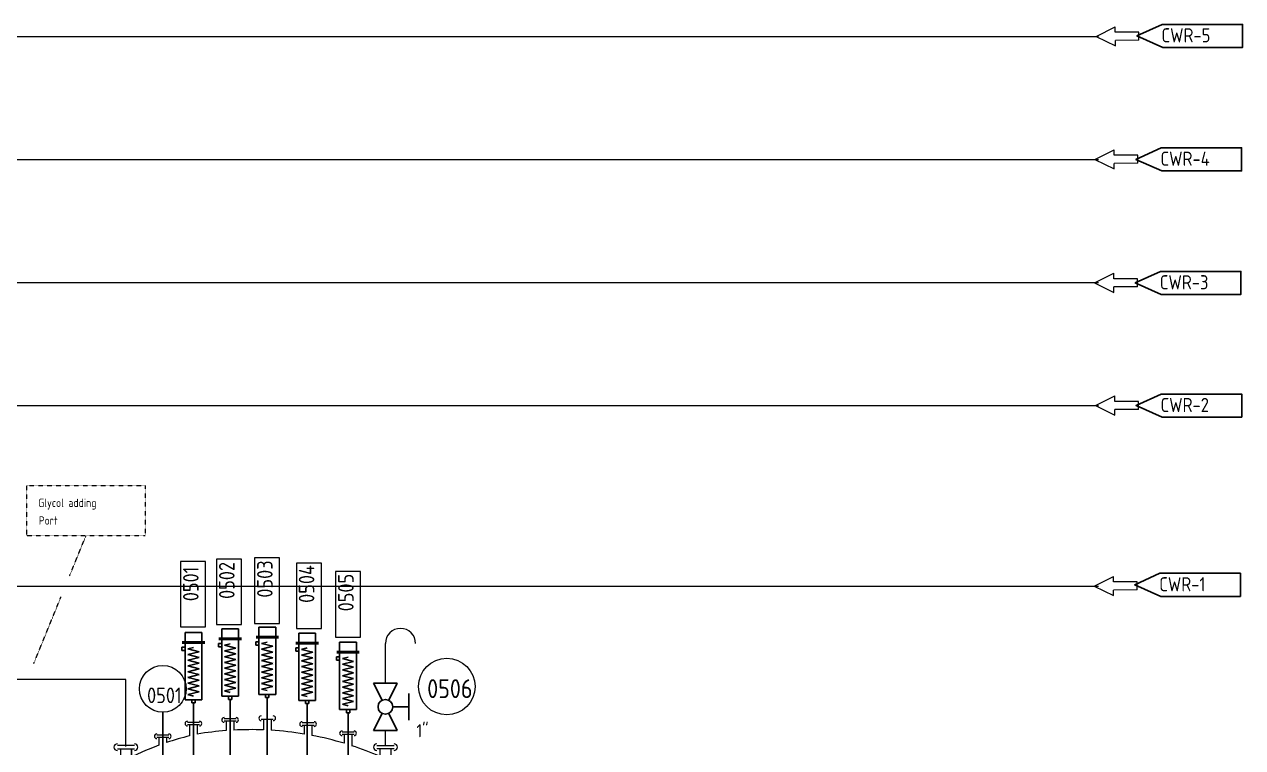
# Model space of a CAD drawing. Header units: millimetres. Extents: x -68339142 to 208, y -167 to 82456658.
# Drawn here: x -68323891 to -68323188, y 82451163 to 82451580 of the extents above; entities that cross this region are included whole.
import ezdxf

# ---------------------------------------------------------------- set-up
doc = ezdxf.new("R2010")
doc.units = ezdxf.units.MM
doc.header["$MEASUREMENT"] = 0
doc.linetypes.add('ASVLTYPE', pattern=[0.75, 0.5, -0.25])
doc.layers.add('Langurage', color=7, linetype='Continuous', lineweight=0)
doc.layers.add('mark', color=7, linetype='Continuous', lineweight=0)
for name, color, linetype in [('冷冻水出', 52, 'Continuous'), ('冷冻水进', 170, 'Continuous'), ('压缩空气', 130, 'Continuous')]:
    doc.layers.add(name, color=color, linetype=linetype)
doc.styles.get("Standard").update_dxf_attribs({"font": 'gbenor.shx', "bigfont": 'gbcbig.shx'})

# ---------------------------------------------------------------- blocks, each defined once
blk = doc.blocks.new('*U499')
at = {"color": 0}
for p, q in [((5.63, 11.25), (-5.62, 11.25)), ((-5.62, 11.25), (-1.57, 3.14)), ((1.57, 3.14), (5.63, 11.25)), ((11.25, -6.33), (11.25, 6.33)), ((-5.62, -11.25), (-1.57, -3.14)), ((1.57, -3.14), (5.63, -11.25)), ((3.52, 0), (11.25, 0)), ((5.63, -11.25), (-5.62, -11.25))]:
    blk.add_line(p, q, dxfattribs=at)
at = {"color": 1, "linetype": 'ByBlock', "lineweight": 9}
blk.add_circle((29.28, 9.68), 13.5, dxfattribs=at)
at = {"color": 0}
blk.add_circle((0, 0), 3.52, dxfattribs=at)
at = {"color": 1, "linetype": 'ByBlock', "lineweight": 9}
for tag, p, height, flags in [('YQJ_CODE', (23.17, 12.32), 9, 2), ('YQJ_ITEMID', (12.3, -9.27), 5, 1), ('YQJ_CLASS_NAME', (12.34, -15.05), 5, 1), ('品牌', (13.52, -20.57), 5, 1), ('供电电源', (13.41, -26.42), 5, 1), ('控制方式', (13.73, -33.14), 5, 1), ('输出信号类型1', (14.15, -39.41), 5, 1), ('输出信号类型2', (13.98, -46.43), 5, 1)]:
    blk.add_attdef(tag, p, '', height=height, dxfattribs=dict(at, flags=flags))
for tag, p, height in [('YQJ_NO', (19.94, 4.18), 9), ('尺寸', (14.84, -14.53), 6.3)]:
    blk.add_attdef(tag, p, '', height=height, dxfattribs=at)
blk = doc.blocks.new('*U576')
at = {"color": 7}
for p, q in [((-0.95, 0), (0.95, 0)), ((-0.95, -1.77), (-0.95, 0)), ((0.95, 0), (0.95, -1.77)), ((-31.26, -5.68), (-29.5, -5.68)), ((-31.26, -7.58), (-31.26, -5.68)), ((-29.5, -1.77), (3.27, -1.77)), ((-29.5, -11.5), (-29.5, -1.77)), ((-27.25, -6.63), (-26.42, -3.39)), ((-24.77, -9.88), (-26.42, -3.39)), ((-24.77, -9.88), (-23.12, -3.39)), ((-21.47, -9.88), (-23.12, -3.39)), ((-21.47, -9.88), (-19.82, -3.39)), ((-18.16, -9.88), (-19.82, -3.39)), ((-18.16, -9.88), (-16.51, -3.39)), ((-14.86, -9.88), (-16.51, -3.39)), ((-14.86, -9.88), (-13.21, -3.39)), ((-11.56, -9.88), (-13.21, -3.39)), ((-11.56, -9.88), (-9.91, -3.39)), ((-8.26, -9.88), (-9.91, -3.39)), ((-8.26, -9.88), (-6.61, -3.39)), ((-4.95, -9.88), (-6.61, -3.39)), ((-4.95, -9.88), (-3.3, -3.39)), ((-1.65, -9.88), (-3.3, -3.39)), ((-1.65, -9.88), (0, -3.39)), ((0.83, -6.63), (0, -3.39)), ((3.27, -0.14), (3.27, -13.12)), ((4.08, -0.14), (4.08, -13.12)), ((4.08, -1.77), (9.48, -1.77)), ((9.48, -1.77), (9.48, -11.5)), ((-29.5, -7.58), (-31.26, -7.58)), ((-29.5, -11.5), (3.27, -11.5)), ((4.08, -11.5), (9.48, -11.5))]:
    blk.add_line(p, q, dxfattribs=at)
at = {"color": 1, "linetype": 'ByBlock', "lineweight": 9}
blk.add_lwpolyline([(12.43, -13.89), (50.23, -13.89), (50.23, 0.51), (12.43, 0.51)], close=True, dxfattribs=at)
for tag, p, height, flags in [('YQJ_CODE', (13.58, -9.68), 9, 2), ('YQJ_ITEMID', (18.08, -20.3), 5, 1), ('YQJ_CLASS_NAME', (18.49, -25.72), 5, 1)]:
    blk.add_attdef(tag, p, '', height=height, dxfattribs=dict(at, flags=flags))
blk.add_attdef('YQJ_NO', (27.26, -9.88), '', height=9, dxfattribs=at)
blk = doc.blocks.new('液位变送器')
at = {"color": 1, "linetype": 'ByBlock', "lineweight": 9}
blk.add_circle((13.88, -0.11), 13.5, dxfattribs=at)
at = {"color": 1, "linetype": 'ByBlock', "lineweight": 13, "flags": 2}
blk.add_attdef('YQJ_CODE', (7.43, 0.49), '', height=9, dxfattribs=at)
at = {"color": 1, "linetype": 'ByBlock', "lineweight": 9, "flags": 1}
for tag, p in [('YQJ_ITEMID', (24.92, 7.98)), ('YQJ_CLASS_NAME', (24.93, 3.68)), ('供电电源', (25.44, -5.23)), ('品牌', (25.35, -0.69)), ('控制方式', (25.57, -9.99)), ('量程上限', (25.3, -14.93)), ('输入信号类型1', (25.12, -25.29)), ('量程下限', (25.17, -19.97)), ('输入信号类型2', (24.95, -30.48))]:
    blk.add_attdef(tag, p, '', height=5, dxfattribs=at)
at = {"color": 1, "linetype": 'ByBlock', "lineweight": 13}
blk.add_attdef('YQJ_NO', (4.8, -8.37), '', height=9, dxfattribs=at)
at = {"color": 1, "linetype": 'ByBlock', "lineweight": 9}
blk.add_attdef('尺寸', (-11.61, -20.93), '', height=6.3, dxfattribs=at)
blk = doc.blocks.new('*U577')
at = {"color": 7}
for p, q in [((-0.95, 0), (0.95, 0)), ((-0.95, -1.77), (-0.95, 0)), ((0.95, 0), (0.95, -1.77)), ((-31.26, -5.68), (-29.5, -5.68)), ((-31.26, -7.58), (-31.26, -5.68)), ((-29.5, -1.77), (3.27, -1.77)), ((-29.5, -11.5), (-29.5, -1.77)), ((-27.25, -6.63), (-26.42, -3.39)), ((-24.77, -9.88), (-26.42, -3.39)), ((-24.77, -9.88), (-23.12, -3.39)), ((-21.47, -9.88), (-23.12, -3.39)), ((-21.47, -9.88), (-19.82, -3.39)), ((-18.16, -9.88), (-19.82, -3.39)), ((-18.16, -9.88), (-16.51, -3.39)), ((-14.86, -9.88), (-16.51, -3.39)), ((-14.86, -9.88), (-13.21, -3.39)), ((-11.56, -9.88), (-13.21, -3.39)), ((-11.56, -9.88), (-9.91, -3.39)), ((-8.26, -9.88), (-9.91, -3.39)), ((-8.26, -9.88), (-6.61, -3.39)), ((-4.95, -9.88), (-6.61, -3.39)), ((-4.95, -9.88), (-3.3, -3.39)), ((-1.65, -9.88), (-3.3, -3.39)), ((-1.65, -9.88), (0, -3.39)), ((0.83, -6.63), (0, -3.39)), ((3.27, -0.14), (3.27, -13.12)), ((4.08, -0.14), (4.08, -13.12)), ((4.08, -1.77), (9.48, -1.77)), ((9.48, -1.77), (9.48, -11.5)), ((-29.5, -7.58), (-31.26, -7.58)), ((-29.5, -11.5), (3.27, -11.5)), ((4.08, -11.5), (9.48, -11.5))]:
    blk.add_line(p, q, dxfattribs=at)
at = {"color": 1, "linetype": 'ByBlock', "lineweight": 9}
blk.add_lwpolyline([(12.03, -14.82), (49.83, -14.82), (49.83, -0.42), (12.03, -0.42)], close=True, dxfattribs=at)
for tag, p, height, flags in [('YQJ_CODE', (13.19, -10.6), 9, 2), ('YQJ_ITEMID', (18.08, -20.3), 5, 1), ('YQJ_CLASS_NAME', (18.49, -25.72), 5, 1)]:
    blk.add_attdef(tag, p, '', height=height, dxfattribs=dict(at, flags=flags))
blk.add_attdef('YQJ_NO', (26.87, -10.8), '', height=9, dxfattribs=at)
blk = doc.blocks.new('*U578')
at = {"color": 7}
for p, q in [((-0.95, 0), (0.95, 0)), ((-0.95, -1.77), (-0.95, 0)), ((0.95, 0), (0.95, -1.77)), ((-31.26, -5.68), (-29.5, -5.68)), ((-31.26, -7.58), (-31.26, -5.68)), ((-29.5, -1.77), (3.27, -1.77)), ((-29.5, -11.5), (-29.5, -1.77)), ((-27.25, -6.63), (-26.42, -3.39)), ((-24.77, -9.88), (-26.42, -3.39)), ((-24.77, -9.88), (-23.12, -3.39)), ((-21.47, -9.88), (-23.12, -3.39)), ((-21.47, -9.88), (-19.82, -3.39)), ((-18.16, -9.88), (-19.82, -3.39)), ((-18.16, -9.88), (-16.51, -3.39)), ((-14.86, -9.88), (-16.51, -3.39)), ((-14.86, -9.88), (-13.21, -3.39)), ((-11.56, -9.88), (-13.21, -3.39)), ((-11.56, -9.88), (-9.91, -3.39)), ((-8.26, -9.88), (-9.91, -3.39)), ((-8.26, -9.88), (-6.61, -3.39)), ((-4.95, -9.88), (-6.61, -3.39)), ((-4.95, -9.88), (-3.3, -3.39)), ((-1.65, -9.88), (-3.3, -3.39)), ((-1.65, -9.88), (0, -3.39)), ((0.83, -6.63), (0, -3.39)), ((3.27, -0.14), (3.27, -13.12)), ((4.08, -0.14), (4.08, -13.12)), ((4.08, -1.77), (9.48, -1.77)), ((9.48, -1.77), (9.48, -11.5)), ((-29.5, -7.58), (-31.26, -7.58)), ((-29.5, -11.5), (3.27, -11.5)), ((4.08, -11.5), (9.48, -11.5))]:
    blk.add_line(p, q, dxfattribs=at)
at = {"color": 1, "linetype": 'ByBlock', "lineweight": 9}
blk.add_lwpolyline([(11.62, -13.76), (49.42, -13.76), (49.42, 0.64), (11.62, 0.64)], close=True, dxfattribs=at)
for tag, p, height, flags in [('YQJ_CODE', (12.78, -9.55), 9, 2), ('YQJ_ITEMID', (18.08, -20.3), 5, 1), ('YQJ_CLASS_NAME', (18.49, -25.72), 5, 1)]:
    blk.add_attdef(tag, p, '', height=height, dxfattribs=dict(at, flags=flags))
blk.add_attdef('YQJ_NO', (26.46, -9.75), '', height=9, dxfattribs=at)
blk = doc.blocks.new('*U579')
at = {"color": 7}
for p, q in [((-0.95, 0), (0.95, 0)), ((-0.95, -1.77), (-0.95, 0)), ((0.95, 0), (0.95, -1.77)), ((-31.26, -5.68), (-29.5, -5.68)), ((-31.26, -7.58), (-31.26, -5.68)), ((-29.5, -1.77), (3.27, -1.77)), ((-29.5, -11.5), (-29.5, -1.77)), ((-27.25, -6.63), (-26.42, -3.39)), ((-24.77, -9.88), (-26.42, -3.39)), ((-24.77, -9.88), (-23.12, -3.39)), ((-21.47, -9.88), (-23.12, -3.39)), ((-21.47, -9.88), (-19.82, -3.39)), ((-18.16, -9.88), (-19.82, -3.39)), ((-18.16, -9.88), (-16.51, -3.39)), ((-14.86, -9.88), (-16.51, -3.39)), ((-14.86, -9.88), (-13.21, -3.39)), ((-11.56, -9.88), (-13.21, -3.39)), ((-11.56, -9.88), (-9.91, -3.39)), ((-8.26, -9.88), (-9.91, -3.39)), ((-8.26, -9.88), (-6.61, -3.39)), ((-4.95, -9.88), (-6.61, -3.39)), ((-4.95, -9.88), (-3.3, -3.39)), ((-1.65, -9.88), (-3.3, -3.39)), ((-1.65, -9.88), (0, -3.39)), ((0.83, -6.63), (0, -3.39)), ((3.27, -0.14), (3.27, -13.12)), ((4.08, -0.14), (4.08, -13.12)), ((4.08, -1.77), (9.48, -1.77)), ((9.48, -1.77), (9.48, -11.5)), ((-29.5, -7.58), (-31.26, -7.58)), ((-29.5, -11.5), (3.27, -11.5)), ((4.08, -11.5), (9.48, -11.5))]:
    blk.add_line(p, q, dxfattribs=at)
at = {"color": 1, "linetype": 'ByBlock', "lineweight": 9}
blk.add_lwpolyline([(11.9, -13.21), (49.7, -13.21), (49.7, 1.19), (11.9, 1.19)], close=True, dxfattribs=at)
for tag, p, height, flags in [('YQJ_CODE', (13.05, -9), 9, 2), ('YQJ_ITEMID', (18.08, -20.3), 5, 1), ('YQJ_CLASS_NAME', (18.49, -25.72), 5, 1)]:
    blk.add_attdef(tag, p, '', height=height, dxfattribs=dict(at, flags=flags))
blk.add_attdef('YQJ_NO', (26.73, -9.2), '', height=9, dxfattribs=at)
blk = doc.blocks.new('*U471')
at = {"color": 7}
for p, q in [((-0.95, 0), (0.95, 0)), ((-0.95, -1.77), (-0.95, 0)), ((0.95, 0), (0.95, -1.77)), ((-31.26, -5.68), (-29.5, -5.68)), ((-31.26, -7.58), (-31.26, -5.68)), ((-29.5, -1.77), (3.27, -1.77)), ((-29.5, -11.5), (-29.5, -1.77)), ((-27.25, -6.63), (-26.42, -3.39)), ((-24.77, -9.88), (-26.42, -3.39)), ((-24.77, -9.88), (-23.12, -3.39)), ((-21.47, -9.88), (-23.12, -3.39)), ((-21.47, -9.88), (-19.82, -3.39)), ((-18.16, -9.88), (-19.82, -3.39)), ((-18.16, -9.88), (-16.51, -3.39)), ((-14.86, -9.88), (-16.51, -3.39)), ((-14.86, -9.88), (-13.21, -3.39)), ((-11.56, -9.88), (-13.21, -3.39)), ((-11.56, -9.88), (-9.91, -3.39)), ((-8.26, -9.88), (-9.91, -3.39)), ((-8.26, -9.88), (-6.61, -3.39)), ((-4.95, -9.88), (-6.61, -3.39)), ((-4.95, -9.88), (-3.3, -3.39)), ((-1.65, -9.88), (-3.3, -3.39)), ((-1.65, -9.88), (0, -3.39)), ((0.83, -6.63), (0, -3.39)), ((3.27, -0.14), (3.27, -13.12)), ((4.08, -0.14), (4.08, -13.12)), ((4.08, -1.77), (9.48, -1.77)), ((9.48, -1.77), (9.48, -11.5)), ((-29.5, -7.58), (-31.26, -7.58)), ((-29.5, -11.5), (3.27, -11.5)), ((4.08, -11.5), (9.48, -11.5))]:
    blk.add_line(p, q, dxfattribs=at)
at = {"color": 1, "linetype": 'ByBlock', "lineweight": 9}
blk.add_lwpolyline([(12.65, -13.63), (50.45, -13.63), (50.45, 0.77), (12.65, 0.77)], close=True, dxfattribs=at)
for tag, p, height, flags in [('YQJ_CODE', (13.81, -9.42), 9, 2), ('YQJ_ITEMID', (18.08, -20.3), 5, 1), ('YQJ_CLASS_NAME', (18.49, -25.72), 5, 1)]:
    blk.add_attdef(tag, p, '', height=height, dxfattribs=dict(at, flags=flags))
blk.add_attdef('YQJ_NO', (27.48, -9.62), '', height=9, dxfattribs=at)
blk = doc.blocks.new('*U92')
at = {"color": 0}
for p, q in [((1.11, -4.88), (0, 0)), ((-4.25, -6.1), (6.47, -3.67)), ((-3.81, -8.04), (6.91, -5.6)), ((1.55, -6.82), (2.66, -11.7))]:
    blk.add_line(p, q, dxfattribs=at)
for centre, start, end in [((-1.7, -6.51), 147.02946, 236.33122), ((4.34, -5.13), 329.28957, 58.59132)]:
    blk.add_arc(centre, 3.47, start, end, dxfattribs=at)
blk = doc.blocks.new('TANK_NEW_V22')
for p, q in [((96.02, 296.7), (96.02, 63.02)), ((117.46, 297.71), (117.46, 64.04)), ((57.13, 289.29), (57.13, 74.63)), ((74.83, 294.63), (74.83, 60.95)), ((140.52, 294.28), (140.52, 60.6)), ((164.12, 289.01), (164.12, 55.33)), ((39.01, 263.34), (39.01, 268.14))]:
    blk.add_line(p, q)
at = {"linetype": 'ByBlock', "lineweight": 5}
for p, q in [((78.3, 283.44), (71.35, 283.44)), ((78.3, 282.05), (71.35, 282.05)), ((72.6, 282.05), (72.6, 275.62)), ((77.05, 282.05), (77.05, 276.64)), ((99.49, 285.51), (92.55, 285.51)), ((99.49, 284.12), (92.55, 284.12)), ((93.8, 284.12), (93.8, 278.67)), ((98.25, 284.12), (98.25, 278.96)), ((120.93, 285.14), (113.99, 285.14)), ((115.23, 285.14), (115.23, 279.08)), ((119.68, 285.14), (119.68, 278.85)), ((144.51, 283.09), (137.57, 283.09)), ((144.51, 281.7), (137.57, 281.7)), ((138.81, 281.7), (138.81, 276.68)), ((143.26, 281.7), (143.26, 275.89)), ((60.6, 276.06), (53.66, 276.06)), ((60.6, 274.67), (53.66, 274.67)), ((54.91, 274.67), (54.91, 270.21)), ((59.36, 274.67), (59.36, 271.79)), ((167.59, 277.82), (160.65, 277.82)), ((167.59, 276.43), (160.65, 276.43)), ((161.9, 276.43), (161.9, 271.34)), ((166.35, 276.43), (166.35, 269.95)), ((40.79, 270.13), (30.87, 270.13)), ((30.87, 268.14), (40.79, 268.14)), ((32.66, 268.14), (32.66, 257.43)), ((180.76, 270.13), (190.68, 270.13)), ((190.68, 268.14), (180.76, 268.14)), ((182.54, 268.14), (182.54, 263.84)), ((188.9, 268.14), (188.9, 257.19)), ((30.3, 249.01), (30.3, 70.77)), ((191.11, 249.01), (191.11, 70.77)), ((30.3, 245.62), (13.41, 239.48)), ((13.41, 239.48), (13.41, 57.72)), ((191.11, 245.62), (208, 239.48)), ((208, 239.48), (208, 57.69)), ((0.13, 60.93), (0.13, 17.95)), ((13.41, 57.74), (13.41, 57.69)), ((55.74, 49.25), (42.03, 32.51)), ((165.66, 49.25), (179.38, 32.51)), ((26.69, 39.06), (26.69, 18.59)), ((81.88, 36.8), (88.82, 36.8)), ((81.88, 35.41), (88.82, 35.41)), ((83.12, 36.8), (83.12, 41.95)), ((87.57, 36.8), (87.57, 41.99)), ((109.44, 34.42), (109.44, 39.57)), ((113.89, 34.42), (113.89, 39.61)), ((108.2, 34.42), (115.14, 34.42)), ((108.2, 33.03), (115.14, 33.03)), ((0.13, 17.95), (0.13, 4.61)), ((26.69, 18.59), (26.69, 4.61)), ((26.82, 4.61), (0, 4.61)), ((0, 4.61), (0, 0)), ((26.82, 0), (0, 0)), ((26.69, 4.61), (0.13, 4.61)), ((26.82, 4.61), (26.82, 0))]:
    blk.add_line(p, q, dxfattribs=at)
for centre, radius, start, end in [((71.35, 282.75), 1.36, 90, 270), ((78.3, 282.75), 1.36, 270, 90), ((92.55, 284.82), 1.36, 90, 270), ((99.49, 284.82), 1.36, 270, 90), ((113.99, 285.83), 1.36, 90, 270), ((120.93, 285.83), 1.36, 270, 90), ((137.57, 282.4), 1.36, 90, 270), ((144.51, 282.4), 1.36, 270, 90), ((53.66, 275.37), 1.36, 90, 270), ((110.7, 119.39), 160.81, 103.70553, 108.62063), ((60.6, 275.37), 1.36, 270, 90), ((108.04, 91.09), 188.12, 94.34358, 99.48283), ((108.04, 91.09), 188.12, 87.81037, 92.98548), ((108.04, 91.09), 188.12, 80.58642, 86.45335), ((108.04, 91.09), 188.12, 73.36605, 79.20975), ((160.65, 277.12), 1.36, 90, 270), ((167.59, 277.12), 1.36, 270, 90), ((30.87, 269.13), 1.94, 90, 270), ((110.7, 119.39), 160.81, 112.4473, 116.3878), ((40.79, 269.13), 1.94, 270, 90), ((110.7, 119.39), 160.81, 110.30219, 112.4473), ((108.04, 91.09), 188.12, 66.67221, 71.94617), ((180.76, 269.13), 1.94, 90, 270), ((190.68, 269.13), 1.94, 270, 90), ((46.38, 249.04), 16.08, 116.3878, 117.25815), ((46.38, 249.04), 16.08, 148.57225, 180), ((175.03, 249.04), 16.08, 0, 30.42672), ((19.75, 61.46), 19.62, 108.83328, 181.54034), ((46.38, 70.73), 16.08, 180, 243.6122), ((175.03, 70.73), 16.08, 296.3878, 0), ((32.87, 57.69), 19.46, 180, 243.6122), ((110.7, 200.38), 160.81, 243.6122, 254.84746), ((110.78, 200.19), 160.61, 281.53542, 296.39598), ((188.54, 57.69), 19.46, 296.3878, 0), ((110.7, 200.38), 160.81, 254.84746, 260.12432), ((110.7, 214.57), 194.58, 243.6122, 248.29858), ((81.88, 36.1), 1.36, 90, 270), ((110.7, 200.38), 160.81, 261.72988, 269.55059), ((88.82, 36.1), 1.36, 270, 90), ((110.78, 200.19), 160.61, 271.11181, 279.91965), ((110.7, 214.57), 194.58, 290.66691, 296.3878), ((110.7, 214.57), 194.58, 248.29858, 249.33309), ((108.2, 33.73), 1.36, 90, 270), ((115.14, 33.73), 1.36, 270, 90)]:
    blk.add_arc(centre, radius, start, end, dxfattribs=at)
at = {"xscale": 1.21, "yscale": 1.21, "zscale": 1.21, "rotation": 3.381073737615929}
blk.add_blockref('*U92', (152.41, 45.07), dxfattribs=at)
at = {"layer": 'Langurage', "color": 7, "linetype": 'ByBlock', "lineweight": 9, "insert": (6.84, 25), "char_height": 13.248, "width": 17.6873, "attachment_point": 1}
blk.add_mtext('×3', dxfattribs=at)
blk = doc.blocks.new('LINK_01')
at = {"color": 4}
blk.add_lwpolyline([(-155.2, 22.2), (-203.5, 0), (-153.4, -22.2), (0, -22.2), (0, 0), (0, 22.2), (-155.2, 22.2)], dxfattribs=at)
blk.add_attdef('ID', (-156.3, -12.4), '', height=27.2, dxfattribs=at)
blk = doc.blocks.new('Outlet_v1')
at = {"lineweight": 0}
for p, q in [((-82.6, -0.1), (-45.6, 18.5)), ((-45.6, 7.7), (-45.6, 18.5)), ((0, 7.7), (-45.6, 7.7)), ((0, -7.7), (0, 7.7)), ((-82.6, -0.1), (-45.5, -18.5)), ((0, -7.7), (-45.5, -7.8)), ((-45.5, -18.5), (-45.5, -7.8))]:
    blk.add_line(p, q, dxfattribs=at)

msp = doc.modelspace()

# ---------------------------------------------------------------- linework, layer by layer
at = {"layer": 'mark', "color": 7, "linetype": 'ASVLTYPE', "lineweight": 0, "ltscale": 1e-05}
for p, q in [((-68323865.28391, 82451262.0708), (-68323855.87365, 82451285.10512)), ((-68323885.96227, 82451211.45459), (-68323870.22191, 82451249.98364))]:
    msp.add_line(p, q, dxfattribs=at)
msp.add_lwpolyline([(-68323890.04889, 82451314.17849), (-68323821.69841, 82451314.17849), (-68323821.69841, 82451285.10512), (-68323890.04889, 82451285.10512)], close=True, dxfattribs=at)
at = {"layer": '冷冻水出', "lineweight": 9}
for p, q in [((-68323832.75, 82451202.20624), (-68324451.04085, 82451202.20624)), ((-68323832.75, 82451163.54223), (-68323832.75, 82451202.20624))]:
    msp.add_line(p, q, dxfattribs=at)
at = {"layer": '冷冻水进', "color": 5, "lineweight": 9}
for p, q in [((-68324340.02852, 82451573.45606), (-68323270.98935, 82451573.45606)), ((-68324250.61343, 82451502.45606), (-68323270.98935, 82451502.45606)), ((-68324161.19833, 82451431.45606), (-68323270.98935, 82451431.45606)), ((-68324096.19833, 82451360.45606), (-68323270.98935, 82451360.45606)), ((-68324006.70623, 82451255.98561), (-68323270.98935, 82451255.98561))]:
    msp.add_line(p, q, dxfattribs=at)
at = {"layer": '压缩空气', "lineweight": 9}
for p, q in [((-68323682.8671, 82451200.00362), (-68323682.8671, 82451222.96934)), ((-68323682.8671, 82451164.13735), (-68323682.8671, 82451172.77862))]:
    msp.add_line(p, q, dxfattribs=at)
msp.add_arc((-68323674.1468, 82451222.96934), 8.7203, 0, 180, dxfattribs=at)

# ---------------------------------------------------------------- block references
at = {"xscale": 0.3, "yscale": 0.3}
for p, values in [((-68323187.7296, 82451573.80416), {'ID': 'CWR-5'}), ((-68323188.29482, 82451502.5303), {'ID': 'CWR-4'}), ((-68323188.68853, 82451431.18799), {'ID': 'CWR-3'}), ((-68323188.25962, 82451360.34564), {'ID': 'CWR-2'}), ((-68323189.01433, 82451256.82753), {'ID': 'CWR-1'})]:
    msp.add_blockref('LINK_01', p, dxfattribs=at).add_auto_attribs(values)
for p in [(-68323247.59563, 82451573.55758), (-68323248.34509, 82451502.55618), (-68323248.51186, 82451431.28377), (-68323247.94115, 82451360.36489), (-68323248.69411, 82451256.19329)]:
    msp.add_blockref('Outlet_v1', p, dxfattribs=at)
ref = msp.add_blockref('*U471', (-68323800.39007, 82451219.90462), dxfattribs=dict(rotation=90))
ref.add_attrib('YQJ_NO', '0501', (-68323790.77484, 82451247.3892), dxfattribs={"color": 1, "linetype": 'ByBlock', "lineweight": 9, "height": 9, "rotation": 90})
ref = msp.add_blockref('*U579', (-68323779.1947, 82451221.97286), dxfattribs=dict(rotation=90))
ref.add_attrib('YQJ_NO', '0502', (-68323769.99808, 82451248.70403), dxfattribs={"color": 1, "linetype": 'ByBlock', "lineweight": 9, "height": 9, "rotation": 90})
ref = msp.add_blockref('*U578', (-68323757.75947, 82451222.98738), dxfattribs=dict(rotation=90))
ref.add_attrib('YQJ_NO', '0503', (-68323748.01363, 82451249.44374), dxfattribs={"color": 1, "linetype": 'ByBlock', "lineweight": 9, "height": 9, "rotation": 90})
ref = msp.add_blockref('*U577', (-68323734.70063, 82451219.5534), dxfattribs=dict(rotation=90))
ref.add_attrib('YQJ_NO', '0504', (-68323723.9023, 82451246.42258), dxfattribs={"color": 1, "linetype": 'ByBlock', "lineweight": 9, "height": 9, "rotation": 90})
ref = msp.add_blockref('*U576', (-68323711.09633, 82451214.28079), dxfattribs=dict(rotation=90))
ref.add_attrib('YQJ_NO', '0505', (-68323701.21897, 82451241.54287), dxfattribs={"color": 1, "linetype": 'ByBlock', "lineweight": 9, "height": 9, "rotation": 90})
ref = msp.add_blockref('*U499', (-68323682.8671, 82451186.39112), dxfattribs=dict(xscale=1.21, yscale=1.21, zscale=1.21))
ref.add_attrib('YQJ_NO', '0506', (-68323658.74224, 82451191.45034), dxfattribs={"color": 1, "linetype": 'ByBlock', "lineweight": 9, "height": 10.89})
ref.add_attrib('尺寸', '1"', (-68323664.91638, 82451168.81238), dxfattribs={"color": 1, "linetype": 'ByBlock', "lineweight": 9, "height": 7.623})
ref = msp.add_blockref('液位变送器', (-68323825.33768, 82451196.91895))
ref.add_attrib('YQJ_NO', '0501', (-68323820.53411, 82451188.54533), dxfattribs={"color": 1, "linetype": 'ByBlock', "lineweight": 13, "height": 9})
msp.add_blockref('TANK_NEW_V22', (-68323868.5842, 82450894.01186))

# ---------------------------------------------------------------- texts
at = {"layer": 'Langurage', "lineweight": 0}
for s, p in [('Glycol adding', (-68323883.40419, 82451301.79045)), ('Port', (-68323883.10055, 82451291.6048))]:
    msp.add_text(s, height=4.8, dxfattribs=at).set_placement(p)

doc.saveas('drawing.dxf')
